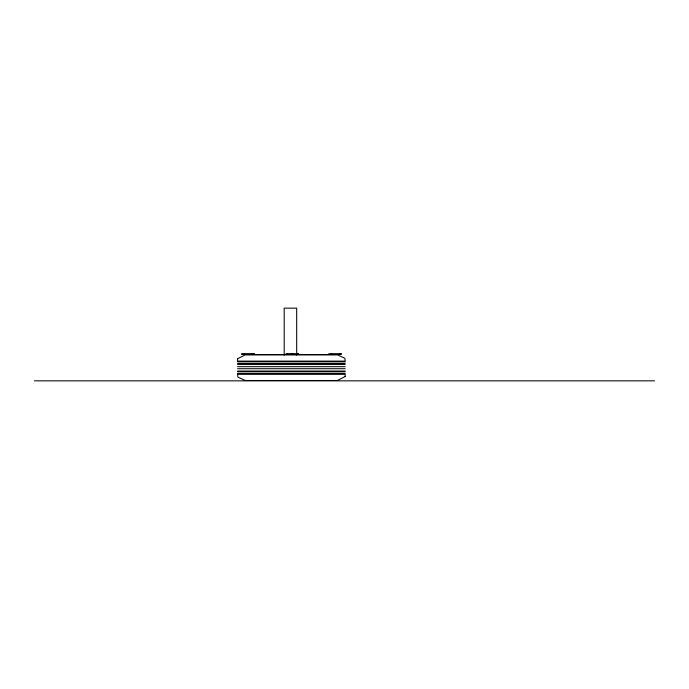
<?xml version="1.0" encoding="UTF-8"?>
<svg xmlns="http://www.w3.org/2000/svg" width="689" height="689" viewBox="0 0 689 689"><rect width="100%" height="100%" fill="white"/><g stroke="black" fill="none" stroke-linecap="round" stroke-linejoin="round"><path stroke-width="1.03" d="M241.615 353.819L254.551 353.819M241.615 354.361L254.551 354.361M247.506 354.534L335.25 354.534M237.567 361.846L345.189 361.846M237.567 363.603L345.189 363.603M237.567 364.335L345.189 364.335M237.567 366.669L345.189 366.669M237.567 368.718L345.189 368.718M237.567 371.052L345.189 371.052M237.567 371.784L345.189 371.784M237.567 373.541L345.189 373.541M34.45 380.845L654.55 380.845M339.531 353.819L339.531 354.361M331.366 353.819L331.366 354.361M296.899 353.819L296.899 354.361M296.683 355.111L296.683 308.155L284.187 308.155L284.187 355.111M293.505 353.819L293.505 354.361M292.033 353.819L292.033 354.361M287.399 353.819L287.399 354.361M253.741 353.819L253.741 354.361M251.752 353.819L251.752 354.361M244.664 353.819L244.664 354.361M242.588 353.819L242.588 354.361M237.584 358.736L237.567 361.114L345.189 361.114L344.879 358.289L337.498 354.887L245.25 354.887L237.584 358.736M345.189 376.461L337.498 380.5L245.25 380.5L237.877 377.098L237.567 374.273L345.189 374.273L345.189 376.461M298.397 353.819L285.918 353.819L285.918 354.361L298.397 354.361L298.397 353.819M341.253 353.819L328.774 353.819L328.774 354.361L341.253 354.361L341.253 353.819"/></g></svg>
